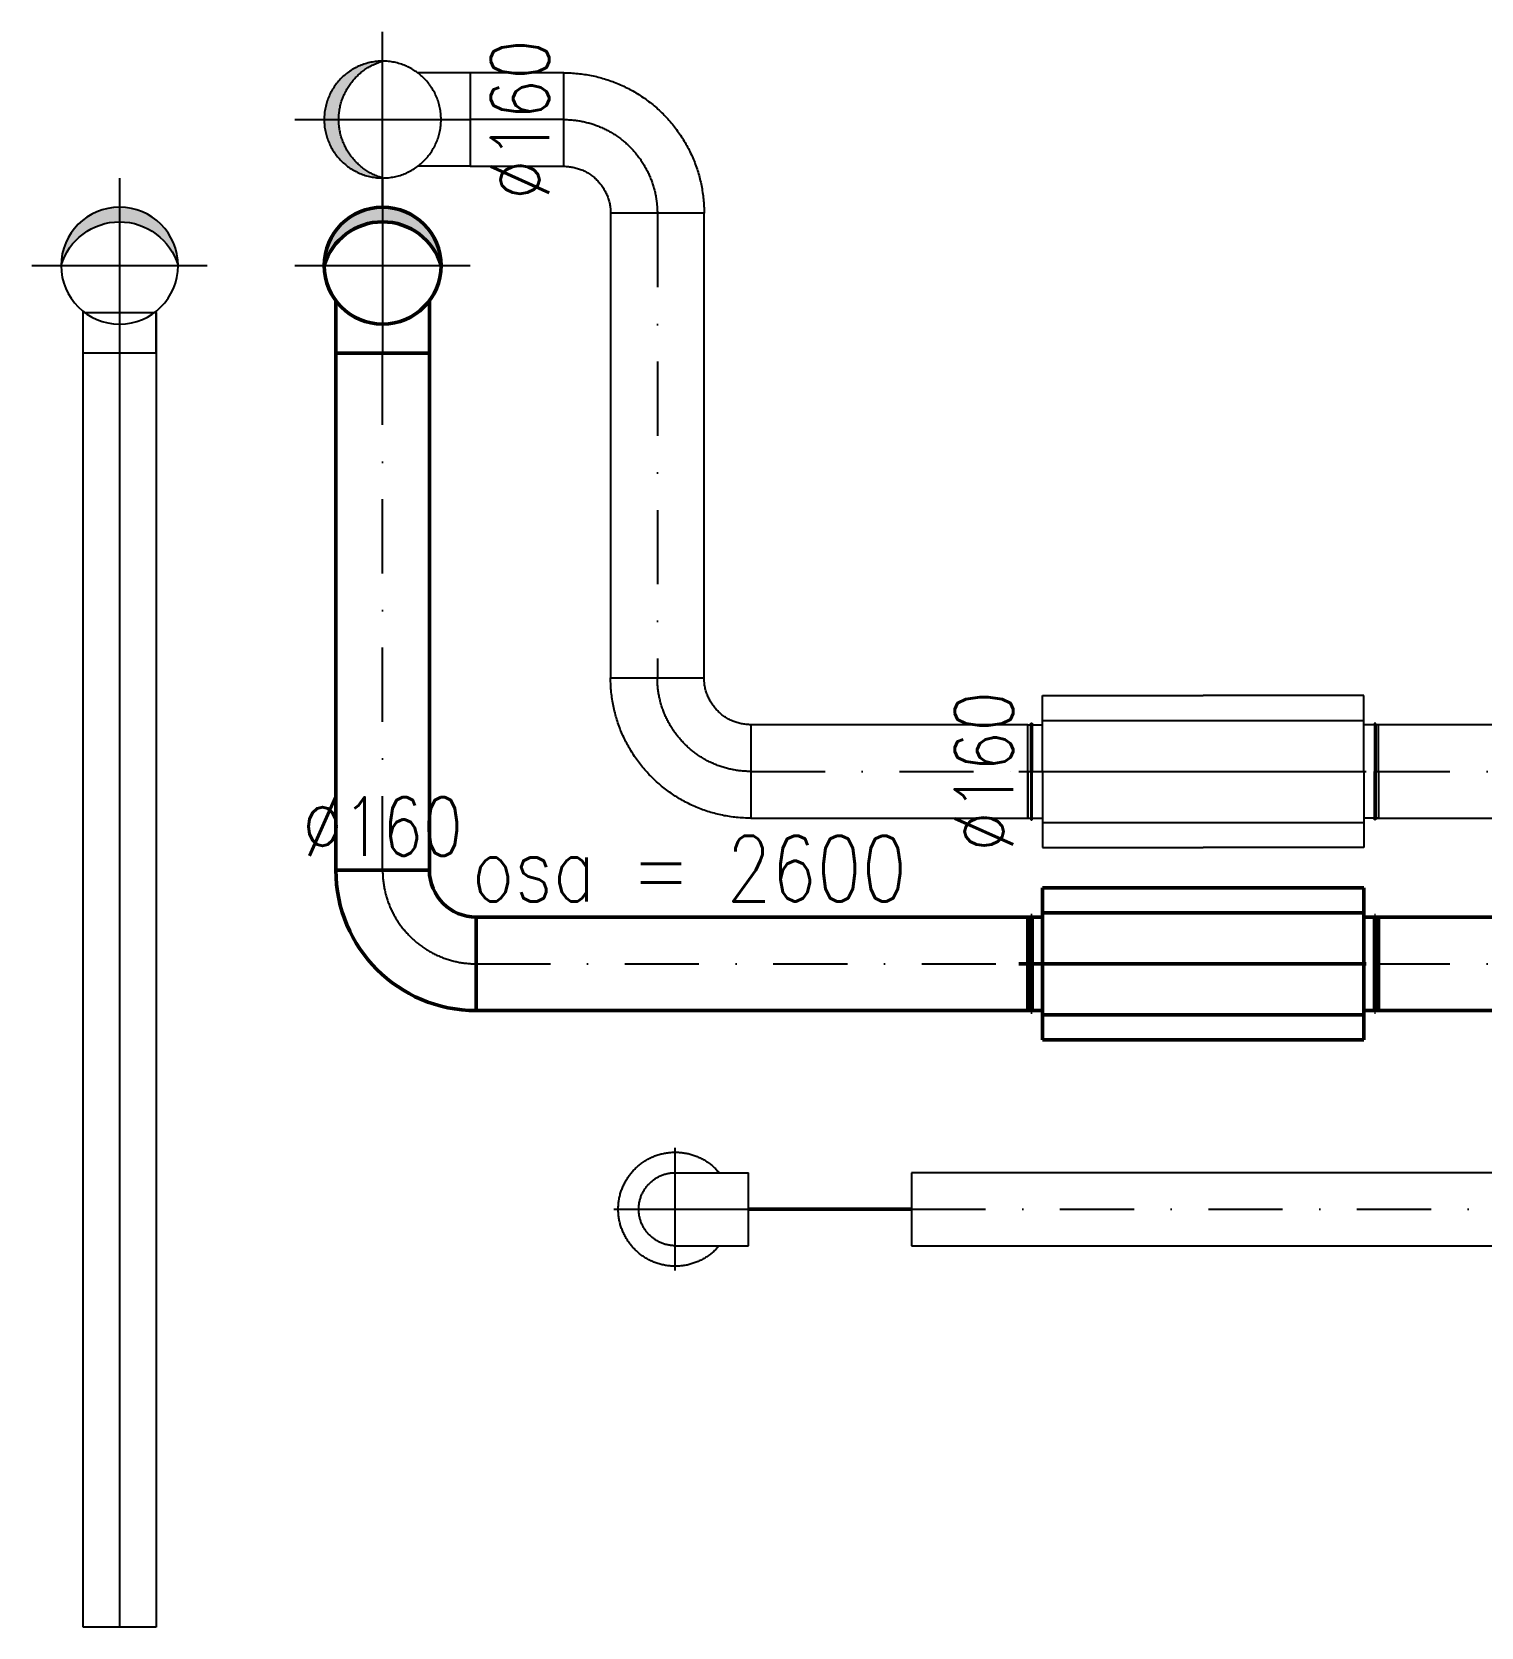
# Model space of a CAD drawing. Header units: millimetres. Extents: x -5302 to 21798, y 60636 to 66330.
# Drawn here: x -5302 to -2823, y 60681 to 63411 of the extents above; entities that cross this region are included whole.
import ezdxf
from ezdxf.enums import TextEntityAlignment as Align

# ---------------------------------------------------------------- set-up
doc = ezdxf.new("R2010")
doc.units = ezdxf.units.MM
doc.header["$LTSCALE"] = 10
for name, pattern in [('_aa', [1.4, 0.5, -0.2, 0.5, -0.2]), ('DASHDOT', [25.4, 12.7, -6.35, 0, -6.35]), ('DASHED', [19.05, 12.7, -6.35]), ('KOLEJE', [0])]:
    doc.linetypes.add(name, pattern=pattern)
doc.layers.get('0').update_dxf_attribs({"color": 3})
doc.layers.add('V-flexo_osy', color=3, linetype='KOLEJE', lineweight=50)
doc.layers.add('V-tvarovky', color=3, linetype='Continuous', lineweight=50)
for name, color, linetype in [('V-tvarovky-popis', 3, 'Continuous'), ('VZT_DIGESTOR', 3, 'Continuous'), ('VZT_EXHAUST', 3, '_aa'), ('VZT_EXHAUST-popis', 3, 'Continuous')]:
    doc.layers.add(name, color=color, linetype=linetype)
doc.styles.add('ROMANS', font='romans.shx', dxfattribs={"width": 0.8})
doc.styles.get("Standard").update_dxf_attribs({"font": 'simplex.shx', "width": 0.8})
doc.linetypes.add('KOLEJE_2', pattern='A,2,[141,CADKON.SHX,S=3,R=0,X=0,Y=0],1.5', length=3.5)

# ---------------------------------------------------------------- blocks, each defined once
blk = doc.blocks.new('*U74', base_point=(150, -62.5))
at = {"linetype": 'ByBlock', "lineweight": -2, "ltscale": 2000}
blk.add_hatch(color=0, dxfattribs=at).paths.add_polyline_path([(0, 100, 0.414214), (-100, 0, 0.414214), (0, -100, -0.750012)])
at = {"color": 2, "linetype": 'DASHDOT', "lineweight": 25, "ltscale": 2000}
for p, q in [((0, 150), (0, -150)), ((-150, 0), (150, 0))]:
    blk.add_line(p, q, dxfattribs=at)
at = {"color": 0, "linetype": 'ByBlock', "lineweight": -2, "ltscale": 2000}
for p, q in [((150, 62.5), (78.1, 62.5)), ((150, -62.5), (150, 62.5)), ((150, -62.5), (78.1, -62.5))]:
    blk.add_line(p, q, dxfattribs=at)
blk.add_circle((0, 0), 100, dxfattribs=at)
blk.add_arc((29.2, 0), 104.2, 106.2593, 253.7407, dxfattribs=at)
blk = doc.blocks.new('*U101', base_point=(2250, 0))
at = {"color": 0, "linetype": 'ByBlock', "lineweight": -2, "ltscale": 2000}
for p, q in [((0, 125), (0, 0)), ((2250, 125), (0, 125)), ((2250, 0), (2250, 125)), ((0, 0), (2250, 0))]:
    blk.add_line(p, q, dxfattribs=at)
at = {"color": 2, "linetype": 'DASHDOT', "lineweight": 25, "ltscale": 2000}
blk.add_line((0, 62.5), (2250, 62.5), dxfattribs=at)
blk = doc.blocks.new('*U75')
at = {"linetype": 'ByBlock', "lineweight": -2, "ltscale": 2000}
blk.add_hatch(color=0, dxfattribs=at).paths.add_polyline_path([(0, 100, 0.41421356), (-100, 0, 0.41421356), (0, -100, -0.750012)])
at = {"color": 2, "linetype": 'DASHDOT', "lineweight": 25, "ltscale": 2000}
for p, q in [((0, 150), (0, -150)), ((-150, 0), (150, 0))]:
    blk.add_line(p, q, dxfattribs=at)
at = {"color": 0, "linetype": 'ByBlock', "lineweight": -2, "ltscale": 2000}
for p, q in [((150, 80), (60, 80)), ((150, -80), (150, 80)), ((150, -80), (60, -80))]:
    blk.add_line(p, q, dxfattribs=at)
blk.add_circle((0, 0), 100, dxfattribs=at)
blk.add_arc((29.165, 0), 104.166, 106.259325, 253.740675, dxfattribs=at)
blk = doc.blocks.new('*U76', base_point=(150, -80))
at = {"linetype": 'ByBlock', "lineweight": -2, "ltscale": 2000}
blk.add_hatch(color=0, dxfattribs=at).paths.add_polyline_path([(0, 100, 0.41421356), (-100, 0, 0.41421356), (0, -100, -0.750012)])
at = {"color": 2, "linetype": 'DASHDOT', "lineweight": 25, "ltscale": 2000}
for p, q in [((0, 150), (0, -150)), ((-150, 0), (150, 0))]:
    blk.add_line(p, q, dxfattribs=at)
at = {"color": 0, "linetype": 'ByBlock', "lineweight": -2, "ltscale": 2000}
for p, q in [((150, 80), (60, 80)), ((150, -80), (150, 80)), ((150, -80), (60, -80))]:
    blk.add_line(p, q, dxfattribs=at)
blk.add_circle((0, 0), 100, dxfattribs=at)
blk.add_arc((29.165, 0), 104.166, 106.259325, 253.740675, dxfattribs=at)
blk = doc.blocks.new('*U77', base_point=(104.3, 32.6))
at = {"color": 0, "linetype": 'ByBlock', "lineweight": -2, "ltscale": 2000}
for p, q in [((129.3, 162.6), (404.3, 162.6)), ((129.3, 32.6), (129.3, 162.6)), ((679.3, 162.6), (404.3, 162.6)), ((679.3, 32.6), (679.3, 162.6)), ((104.3, 32.6), (104.3, 112.6)), ((104.3, 112.6), (129.3, 112.6)), ((109.3, 32.6), (109.3, 115.4)), ((109.3, 115.4), (111.5, 115.4)), ((111.5, 115.4), (111.5, 32.6)), ((704.3, 112.6), (679.3, 112.6)), ((697.1, 115.4), (697.1, 32.6)), ((699.3, 115.4), (697.1, 115.4)), ((699.3, 32.6), (699.3, 115.4)), ((704.3, 32.6), (704.3, 112.6)), ((104.3, 32.6), (104.3, -47.4)), ((109.3, 32.6), (109.3, -50.2)), ((111.5, -50.2), (111.5, 32.6)), ((129.3, 32.6), (129.3, -97.4)), ((679.3, 32.6), (679.3, -97.4)), ((697.1, -50.2), (697.1, 32.6)), ((699.3, 32.6), (699.3, -50.2)), ((704.3, 32.6), (704.3, -47.4)), ((104.3, -47.4), (129.3, -47.4)), ((109.3, -50.2), (111.5, -50.2)), ((704.3, -47.4), (679.3, -47.4)), ((699.3, -50.2), (697.1, -50.2)), ((129.3, -97.4), (404.3, -97.4)), ((679.3, -97.4), (404.3, -97.4))]:
    blk.add_line(p, q, dxfattribs=at)
at = {"color": 56, "linetype": 'DASHED', "ltscale": 6000}
for p, q in [((129, 120), (679, 120)), ((129, -54.8), (679, -54.8))]:
    blk.add_line(p, q, dxfattribs=at)
at = {"color": 63, "linetype": 'DASHDOT', "ltscale": 6000}
blk.add_line((88.6, 32.6), (683.2, 32.6), dxfattribs=at)
at = {"color": 52, "linetype": 'ByBlock', "ltscale": 2000}
blk.add_point((129.3, 32.6), dxfattribs=at)
blk = doc.blocks.new('*U110')
at = {"color": 2, "linetype": 'DASHDOT', "lineweight": 25, "ltscale": 2000}
for p, q in [((0, 105), (0, -105)), ((-105, 0), (0, 0))]:
    blk.add_line(p, q, dxfattribs=at)
at = {"color": 0, "linetype": 'ByBlock', "lineweight": -2, "ltscale": 2000}
for p, q in [((0, 62.5), (125, 62.5)), ((125, 62.5), (125, -62.5)), ((0, -62.5), (125, -62.5))]:
    blk.add_line(p, q, dxfattribs=at)
at = {"color": 2, "linetype": 'KOLEJE', "lineweight": 25, "ltscale": 2000}
blk.add_lwpolyline([(0, 0), (125, 0)], dxfattribs=at)
at = {"color": 0, "linetype": 'ByBlock', "lineweight": -2, "ltscale": 2000}
for radius, start, end in [(97.6, 39.8056, 320.1944), (62.5, 90, 270)]:
    blk.add_arc((0, 0), radius, start, end, dxfattribs=at)
blk = doc.blocks.new('*U112', base_point=(160, 0))
at = {"color": 0, "lineweight": -2, "ltscale": 2000}
for p, q in [((0, 240), (0, 80)), ((0, 240), (0, 240)), ((0, 80), (0, 80)), ((80, 0), (240, 0)), ((80, 0), (80, 0)), ((240, 0), (240, 0))]:
    blk.add_line(p, q, dxfattribs=at)
at = {"color": 2, "linetype": 'DASHDOT', "lineweight": 25, "ltscale": 2000}
for p, q in [((0, 160), (0, 160)), ((160, 0), (160, 0))]:
    blk.add_line(p, q, dxfattribs=at)
at = {"color": 0, "lineweight": -2, "ltscale": 2000}
for radius in [240, 80]:
    blk.add_arc((0, 0), radius, 0, 90, dxfattribs=at)
at = {"color": 2, "linetype": 'DASHDOT', "lineweight": 25, "ltscale": 2000}
blk.add_arc((0, 0), 160, 0, 90, dxfattribs=at)
blk = doc.blocks.new('*U113', base_point=(160, 80))
at = {"color": 0, "linetype": 'ByBlock', "lineweight": -2, "ltscale": 2000}
for p, q in [((0, 160), (0, 0)), ((160, 160), (0, 160)), ((160, 0), (160, 160)), ((0, 0), (160, 0))]:
    blk.add_line(p, q, dxfattribs=at)
at = {"color": 2, "linetype": 'DASHDOT', "lineweight": 25, "ltscale": 2000}
blk.add_line((0, 80), (160, 80), dxfattribs=at)
blk = doc.blocks.new('*U114', base_point=(0, 160))
at = {"color": 0, "lineweight": -2, "ltscale": 2000}
for p, q in [((0, 240), (0, 80)), ((0, 240), (0, 240)), ((0, 80), (0, 80)), ((80, 0), (240, 0)), ((80, 0), (80, 0)), ((240, 0), (240, 0))]:
    blk.add_line(p, q, dxfattribs=at)
at = {"color": 2, "linetype": 'DASHDOT', "lineweight": 25, "ltscale": 2000}
for p, q in [((0, 160), (0, 160)), ((160, 0), (160, 0))]:
    blk.add_line(p, q, dxfattribs=at)
at = {"color": 0, "lineweight": -2, "ltscale": 2000}
for radius in [240, 80]:
    blk.add_arc((0, 0), radius, 0, 90, dxfattribs=at)
at = {"color": 2, "linetype": 'DASHDOT', "lineweight": 25, "ltscale": 2000}
blk.add_arc((0, 0), 160, 0, 90, dxfattribs=at)
blk = doc.blocks.new('*U115', base_point=(160, 0))
at = {"color": 0, "lineweight": -2, "ltscale": 2000}
for p, q in [((0, 240), (0, 80)), ((0, 240), (0, 240)), ((0, 80), (0, 80)), ((80, 0), (240, 0)), ((80, 0), (80, 0)), ((240, 0), (240, 0))]:
    blk.add_line(p, q, dxfattribs=at)
at = {"color": 2, "linetype": 'DASHDOT', "lineweight": 25, "ltscale": 2000}
for p, q in [((0, 160), (0, 160)), ((160, 0), (160, 0))]:
    blk.add_line(p, q, dxfattribs=at)
at = {"color": 0, "lineweight": -2, "ltscale": 2000}
for radius in [240, 80]:
    blk.add_arc((0, 0), radius, 0, 90, dxfattribs=at)
at = {"color": 2, "linetype": 'DASHDOT', "lineweight": 25, "ltscale": 2000}
blk.add_arc((0, 0), 160, 0, 90, dxfattribs=at)
blk = doc.blocks.new('*U181', base_point=(0, 80))
at = {"color": 0, "linetype": 'ByBlock', "lineweight": -2, "ltscale": 2000}
for p, q in [((0, 160), (0, 0)), ((884.88, 160), (0, 160)), ((884.88, 0), (884.88, 160)), ((0, 0), (884.88, 0))]:
    blk.add_line(p, q, dxfattribs=at)
at = {"color": 2, "linetype": 'DASHDOT', "lineweight": 25}
blk.add_line((0, 80), (884.88, 80), dxfattribs=at)
blk = doc.blocks.new('*U182', base_point=(795.59, 80))
at = {"color": 0, "linetype": 'ByBlock', "lineweight": -2, "ltscale": 2000}
for p, q in [((0, 160), (0, 0)), ((795.59, 160), (0, 160)), ((795.59, 0), (795.59, 160)), ((0, 0), (795.59, 0))]:
    blk.add_line(p, q, dxfattribs=at)
at = {"color": 2, "linetype": 'DASHDOT', "lineweight": 25}
blk.add_line((0, 80), (795.59, 80), dxfattribs=at)
blk = doc.blocks.new('*U196', base_point=(473.85, 80))
at = {"color": 0, "linetype": 'ByBlock', "lineweight": -2, "ltscale": 2000}
for p, q in [((0, 160), (0, 0)), ((473.85, 160), (0, 160)), ((473.85, 0), (473.85, 160)), ((0, 0), (473.85, 0))]:
    blk.add_line(p, q, dxfattribs=at)
at = {"color": 2, "linetype": 'DASHDOT', "lineweight": 25}
blk.add_line((0, 80), (473.85, 80), dxfattribs=at)
blk = doc.blocks.new('*U197', base_point=(943.85, 80))
at = {"color": 0, "linetype": 'ByBlock', "lineweight": -2, "ltscale": 2000}
for p, q in [((0, 160), (0, 0)), ((943.85, 160), (0, 160)), ((943.85, 0), (943.85, 160)), ((0, 0), (943.85, 0))]:
    blk.add_line(p, q, dxfattribs=at)
at = {"color": 2, "linetype": 'DASHDOT', "lineweight": 25}
blk.add_line((0, 80), (943.85, 80), dxfattribs=at)
blk = doc.blocks.new('*U198', base_point=(0, 80))
at = {"color": 0, "linetype": 'ByBlock', "lineweight": -2, "ltscale": 2000}
for p, q in [((0, 160), (0, 0)), ((1277, 160), (0, 160)), ((1277, 0), (1277, 160)), ((0, 0), (1277, 0))]:
    blk.add_line(p, q, dxfattribs=at)
at = {"color": 2, "linetype": 'DASHDOT', "lineweight": 25}
blk.add_line((0, 80), (1277, 80), dxfattribs=at)
blk = doc.blocks.new('*U199', base_point=(0, 80))
at = {"color": 0, "linetype": 'ByBlock', "lineweight": -2, "ltscale": 2000}
for p, q in [((0, 160), (0, 0)), ((1277, 160), (0, 160)), ((1277, 0), (1277, 160)), ((0, 0), (1277, 0))]:
    blk.add_line(p, q, dxfattribs=at)
at = {"color": 2, "linetype": 'DASHDOT', "lineweight": 25}
blk.add_line((0, 80), (1277, 80), dxfattribs=at)
blk = doc.blocks.new('*U200', base_point=(1300, 62.5))
at = {"color": 0, "linetype": 'ByBlock', "lineweight": -2, "ltscale": 2000}
for p, q in [((0, 125), (0, 0)), ((1300, 125), (0, 125)), ((1300, 0), (1300, 125)), ((0, 0), (1300, 0))]:
    blk.add_line(p, q, dxfattribs=at)
at = {"color": 2, "linetype": 'DASHDOT', "lineweight": 25}
blk.add_line((0, 62.5), (1300, 62.5), dxfattribs=at)

msp = doc.modelspace()

# ---------------------------------------------------------------- linework, layer by layer
at = {"layer": 'V-flexo_osy', "linetype": 'KOLEJE_2', "ltscale": 2}
msp.add_lwpolyline([(-3797.2, 61395.9), (-4076.1, 61395.9)], dxfattribs=at)

# ---------------------------------------------------------------- block references
at = {"layer": 'V-tvarovky', "ltscale": 2000, "xscale": -1}
for name, p, rotation in [('*U75', (-4701.8, 63010.7), 89.99999999999729), ('*U77', (-3597.9, 61815.9), 180)]:
    msp.add_blockref(name, p, dxfattribs=dict(at, rotation=rotation))
at = {"layer": 'V-tvarovky', "ltscale": 2000}
for name, rotation in [('*U181', 89.999999865822), ('*U115', 179.999999865822)]:
    msp.add_blockref(name, (-4701.8, 61975.9), dxfattribs=dict(at, rotation=rotation))
for name, p in [('*U197', (-3597.9, 61815.9)), ('*U198', (-3002.8, 61815.9))]:
    msp.add_blockref(name, p, dxfattribs=at)
at = {"layer": 'VZT_DIGESTOR', "ltscale": 200, "xscale": -1, "rotation": 89.99999999999768}
msp.add_blockref('*U74', (-5089.3, 62860.7), dxfattribs=at)
at = {"layer": 'VZT_DIGESTOR', "ltscale": 2000, "xscale": -1, "rotation": 89.9999999999964}
msp.add_blockref('*U101', (-5089.3, 60680.7), dxfattribs=at)
at = {"layer": 'VZT_EXHAUST', "ltscale": 200, "xscale": -1}
for name, p, rotation in [('*U76', (-4551.8, 63340.7), 180), ('*U112', (-4391.8, 63260.7), 270.0000000000117), ('*U114', (-4231.8, 62305.1), 89.99999999999936), ('*U77', (-3597.9, 62145.1), 180), ('*U110', (-4201.1, 61395.9), 180)]:
    msp.add_blockref(name, p, dxfattribs=dict(at, rotation=rotation))
at = {"layer": 'VZT_EXHAUST', "ltscale": 200}
for name, p, rotation in [('*U113', (-4551.8, 63260.7), 180.0000000000116), ('*U182', (-4231.8, 62305.1), 269.9999999999994)]:
    msp.add_blockref(name, p, dxfattribs=dict(at, rotation=rotation))
for name, p in [('*U196', (-3597.9, 62145.1)), ('*U199', (-3002.8, 62145.1)), ('*U200', (-2497.2, 61395.9))]:
    msp.add_blockref(name, p, dxfattribs=at)

# ---------------------------------------------------------------- texts
at = {"layer": 'V-tvarovky', "ltscale": 2000, "insert": (-4549.5, 62035.1, -4800), "char_height": 150, "width": 1946.022, "attachment_point": 1, "rotation": 0, "style": 'ROMANS'}
msp.add_mtext('\\A1;{\\Fromans|c238;\\H0.75x;osa = 2600}', dxfattribs=at)
at = {"layer": 'V-tvarovky-popis', "color": 3, "width": 0.8}
msp.add_text('%%c160', height=100, rotation=360, dxfattribs=at).set_placement((-4701.8, 62000.9), align=Align.CENTER)
at = {"layer": 'VZT_EXHAUST-popis', "color": 3, "width": 0.8}
for p in [(-4416.8, 63260.7), (-3622.9, 62145.1)]:
    msp.add_text('%%c160', height=100, rotation=90, dxfattribs=at).set_placement(p, align=Align.CENTER)

doc.saveas('drawing.dxf')
